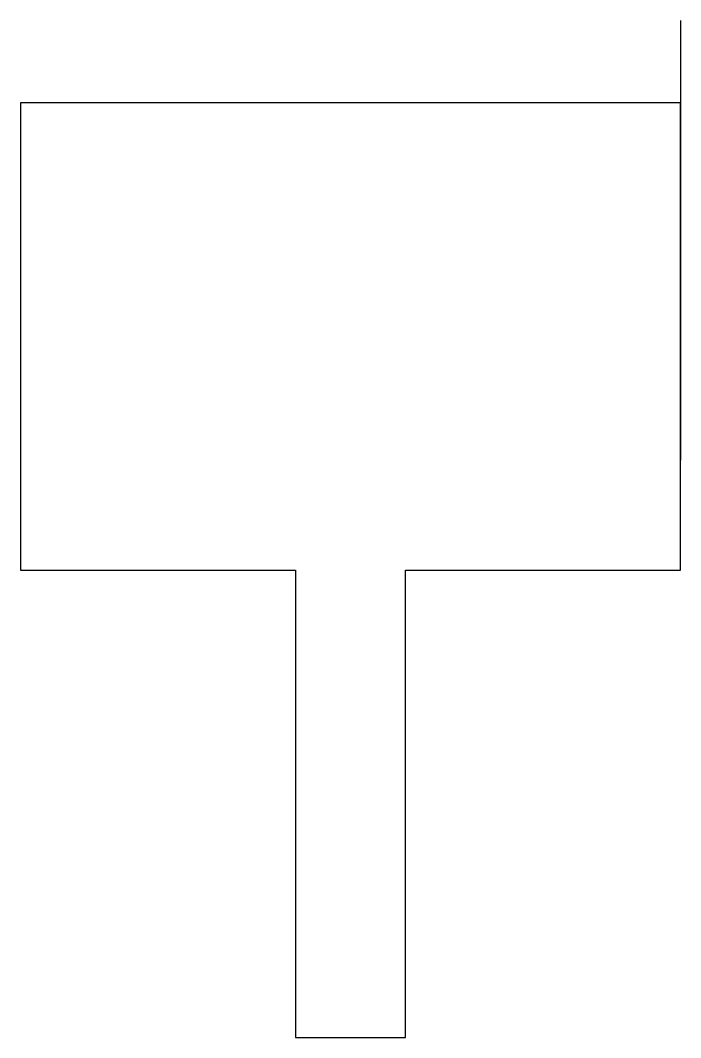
# Model space of a CAD drawing. Header units: inches. Extents: x 0 to 6, y -4.25 to 5.
import ezdxf

# ---------------------------------------------------------------- set-up
doc = ezdxf.new("R2010")
doc.units = ezdxf.units.IN
doc.header["$MEASUREMENT"] = 0

msp = doc.modelspace()

# ---------------------------------------------------------------- linework, layer by layer
msp.add_line((6, 5), (6, 1))
msp.add_lwpolyline([(0, 4.25), (0, 0), (2.5, 0), (2.5, -4.25), (3.5, -4.25), (3.5, 0), (6, 0), (6, 4.25)], close=True)

doc.saveas('drawing.dxf')
